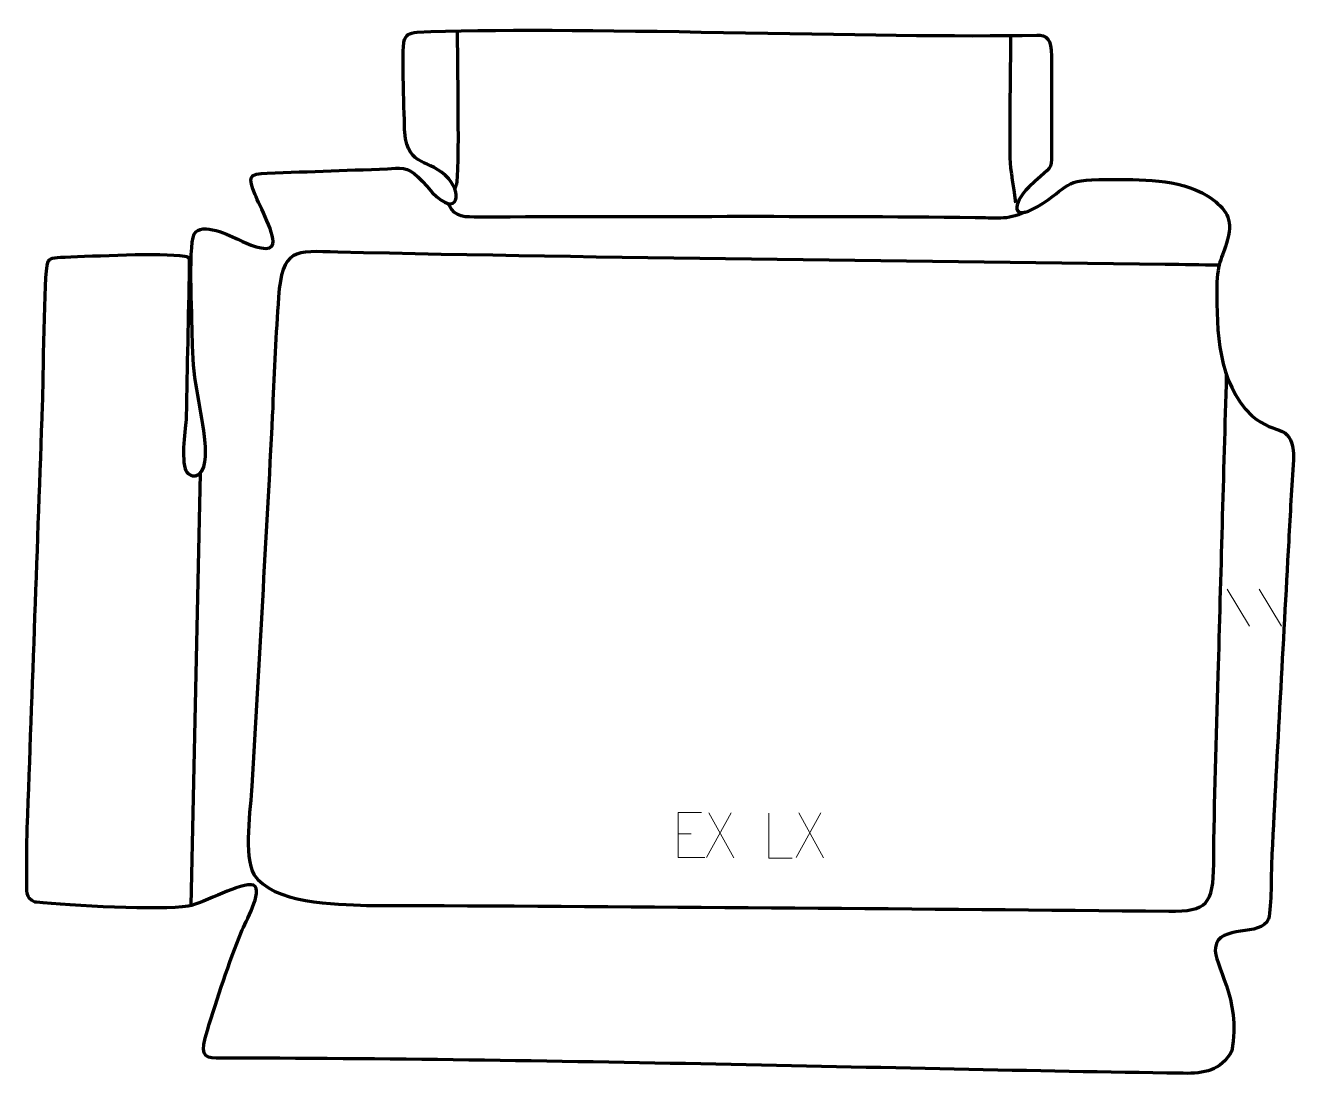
# Model space of a CAD drawing. Header units: millimetres. Extents: x -895 to -190, y 362 to 945.
import ezdxf

# ---------------------------------------------------------------- set-up
doc = ezdxf.new("R2010")
doc.units = ezdxf.units.MM
doc.header["$MEASUREMENT"] = 0
doc.layers.add('layer 1', color=7, linetype='Continuous')
doc.layers.add('layer 2', color=7, linetype='Continuous')

msp = doc.modelspace()

# ---------------------------------------------------------------- linework, layer by layer
at = {"layer": 'layer 1', "color": 142, "lineweight": 158}
for points, knots in [([(-655.1127, 941.8013), (-655.0484, 930.2513), (-653.7807, 861.3618), (-655.5173, 856.5136), (-655.5173, 856.5136), (-655.8014, 855.7205), (-656.1206, 854.9222), (-656.4256, 854.1357)], [0, 0, 0, 0, 0.33333333, 0.33333333, 0.33333333, 0.33333333, 1, 1, 1, 1]), ([(-347.27, 939.2393), (-347.3989, 916.7054), (-347.907, 893.5391), (-347.6198, 871.0819), (-347.6198, 871.0819), (-347.5416, 864.9704), (-345.3979, 852.9029), (-344.4937, 846.2724)], [0, 0, 0, 0, 0.33333333, 0.33333333, 0.33333333, 0.33333333, 1, 1, 1, 1]), ([(-339.3306, 841.0268), (-349.1878, 836.3851), (-356.2034, 837.8484), (-366.8746, 837.9675), (-366.8746, 837.9675), (-458.742, 838.9927), (-550.9347, 838.3744), (-642.8424, 838.3475), (-642.8424, 838.3475), (-650.4613, 838.3452), (-656.1735, 837.753), (-659.5209, 844.9882), (-659.5209, 844.9882), (-659.5209, 844.9882), (-659.9126, 845.8347), (-659.9126, 845.8347)], [0, 0, 0, 0, 0.2, 0.2, 0.2, 0.2, 0.4, 0.4, 0.4, 0.4, 0.6, 0.6, 0.6, 0.6, 1, 1, 1, 1]), ([(-231.2675, 811.5406), (-241.2615, 811.6862), (-251.2555, 811.8317), (-261.2496, 811.9773), (-261.2496, 811.9773), (-414.5718, 814.2064), (-568.2199, 815.3176), (-721.4855, 818.8063), (-721.4855, 818.8063), (-745.5255, 819.6283), (-752.4269, 820.8101), (-754.4336, 793.83), (-754.4336, 793.83), (-755.9801, 773.038), (-756.7336, 753.2756), (-757.6937, 732.5112), (-757.6937, 732.5112), (-757.6937, 732.5112), (-757.8321, 729.519), (-757.8321, 729.519), (-757.8321, 729.519), (-757.8321, 729.519), (-757.9031, 728.0289), (-757.9031, 728.0289), (-757.9031, 728.0289), (-761.3084, 659.3268), (-765.4468, 590.6626), (-769.2382, 521.9812), (-769.2382, 521.9812), (-769.9976, 510.3463), (-773.9683, 482.4641), (-768.1115, 472.9856), (-768.1115, 472.9856), (-758.1194, 456.8146), (-722.577, 456.2317), (-705.4665, 455.7519), (-705.4665, 455.7519), (-695.4297, 455.4633), (-685.3381, 455.715), (-675.2919, 455.6819), (-675.2919, 455.6819), (-536.6071, 454.9671), (-397.9249, 453.9031), (-259.2455, 452.4899), (-259.2455, 452.4899), (-237.993, 452.2731), (-234.4688, 456.563), (-234.2888, 478.7913), (-234.2888, 478.7913), (-234.0054, 513.7805), (-232.6983, 548.6693), (-231.7477, 583.6378), (-231.7477, 583.6378), (-230.2473, 639.2257), (-228.6525, 694.811), (-227.0983, 750.3974)], [0, 0, 0, 0, 0.06666667, 0.06666667, 0.06666667, 0.06666667, 0.13333333, 0.13333333, 0.13333333, 0.13333333, 0.2, 0.2, 0.2, 0.2, 0.26666667, 0.26666667, 0.26666667, 0.26666667, 0.33333333, 0.33333333, 0.33333333, 0.33333333, 0.4, 0.4, 0.4, 0.4, 0.46666667, 0.46666667, 0.46666667, 0.46666667, 0.53333333, 0.53333333, 0.53333333, 0.53333333, 0.6, 0.6, 0.6, 0.6, 0.66666667, 0.66666667, 0.66666667, 0.66666667, 0.73333333, 0.73333333, 0.73333333, 0.73333333, 0.8, 0.8, 0.8, 0.8, 0.86666667, 0.86666667, 0.86666667, 0.86666667, 1, 1, 1, 1])]:
    msp.add_open_spline(points, degree=3, knots=knots, dxfattribs=at)
msp.add_open_spline([(-798.1123, 695.8384), (-798.1123, 695.8384), (-803.2736, 455.6082), (-803.2736, 455.6082)], degree=3, dxfattribs=at)
at = {"layer": 'layer 2', "color": 242, "lineweight": 158}
msp.add_open_spline([(-885.6717, 733.9524), (-888.5008, 655.5332), (-891.3296, 577.114), (-894.1588, 498.6948), (-894.1588, 498.6948), (-894.5145, 488.8348), (-894.6076, 479.0281), (-894.4571, 469.1572), (-894.4571, 469.1572), (-894.3823, 464.2568), (-895.2484, 459.6681), (-889.9746, 457.6095), (-889.9746, 457.6095), (-889.9746, 457.6095), (-889.091, 457.4702), (-889.091, 457.4702), (-889.091, 457.4702), (-870.6407, 455.4805), (-819.8255, 452.8806), (-804.7769, 455.2982), (-804.7769, 455.2982), (-795.4954, 456.7892), (-775.1106, 469.2108), (-768.2985, 466.951), (-768.2985, 466.951), (-762.7733, 463.8262), (-773.1345, 445.9248), (-775.0862, 441.1665), (-775.0862, 441.1665), (-782.1399, 423.811), (-788.3999, 404.2003), (-793.9921, 386.2496), (-793.9921, 386.2496), (-797.9895, 373.4178), (-796.3485, 370.8166), (-789.0569, 370.8115), (-789.0569, 370.8115), (-600.6164, 370.6801), (-415.1487, 364.7361), (-252.7595, 362.4143), (-252.7595, 362.4143), (-252.7595, 362.4143), (-251.2698, 362.393), (-251.2698, 362.393), (-251.2698, 362.393), (-239.4935, 362.2255), (-230.3995, 363.6771), (-224.1616, 374.9346), (-224.1616, 374.9346), (-218.642, 404.0987), (-234.6565, 422.7042), (-233.339, 432.3887), (-233.339, 432.3887), (-231.547, 445.5608), (-207.6834, 437.8468), (-203.8763, 448.1672), (-203.8763, 448.1672), (-203.8763, 448.1672), (-203.4876, 449.536), (-203.4876, 449.536), (-203.4876, 449.536), (-201.952, 459.6639), (-202.4961, 473.2827), (-201.939, 484.162), (-201.939, 484.162), (-198.9666, 542.2032), (-195.7311, 600.2339), (-192.5639, 658.2651), (-192.5639, 658.2651), (-191.7385, 673.3864), (-190.9925, 688.3341), (-189.8162, 703.4409), (-189.8162, 703.4409), (-189.9186, 724.5788), (-198.9955, 715.9498), (-213.1133, 727.8725), (-213.1133, 727.8725), (-232.3574, 746.8171), (-232.5236, 774.3438), (-232.4862, 799.6073), (-232.4862, 799.6073), (-232.4643, 814.3651), (-228.9912, 815.3325), (-226.0684, 828.118), (-226.0684, 828.118), (-223.5771, 839.0157), (-229.2405, 844.1041), (-237.5217, 850.0286), (-237.5217, 850.0286), (-254.4215, 860.0378), (-274.6614, 859.0559), (-293.8035, 859.207), (-293.8035, 859.207), (-319.3676, 859.2504), (-313.2775, 855.5401), (-332.5494, 844.0293), (-332.5494, 844.0293), (-346.7692, 835.536), (-346.6276, 845.6639), (-337.081, 854.9885), (-337.081, 854.9885), (-326.6023, 865.2236), (-324.5583, 864.1262), (-324.4977, 870.3092), (-324.4977, 870.3092), (-324.3117, 889.2685), (-324.6028, 908.7442), (-324.5417, 927.8331), (-324.5417, 927.8331), (-324.5308, 937.315), (-327.2258, 939.5962), (-332.7292, 939.4712), (-332.7292, 939.4712), (-416.2828, 937.574), (-599.0409, 944.8702), (-677.4047, 941.0524), (-677.4047, 941.0524), (-681.8087, 940.8378), (-683.7361, 939.2264), (-684.5024, 936.4597), (-684.5024, 936.4597), (-685.9359, 931.2846), (-684.4012, 893.0296), (-684.2517, 885.2784), (-684.2517, 885.2784), (-682.089, 865.0707), (-670.6724, 871.6368), (-659.7654, 859.5103), (-659.7654, 859.5103), (-651.3629, 850.1683), (-655.722, 836.1424), (-671.8321, 855.276), (-671.8321, 855.276), (-679.4665, 864.3431), (-682.7436, 865.7091), (-689.4245, 865.4135), (-689.4245, 865.4135), (-713.2673, 864.3587), (-736.8756, 863.56), (-760.7418, 862.7962), (-760.7418, 862.7962), (-771.0543, 862.4662), (-771.4871, 860.5633), (-767.4431, 850.614), (-767.4431, 850.614), (-765.3338, 845.4245), (-755.1586, 826.9574), (-757.9551, 822.4652), (-757.9551, 822.4652), (-760.66, 818.12), (-772.9317, 824.143), (-775.9441, 825.4944), (-775.9441, 825.4944), (-781.36, 828.0257), (-797.268, 836.0544), (-801.4338, 828.8583), (-801.4338, 828.8583), (-804.7712, 820.8825), (-802.2245, 778.595), (-802.3002, 766.8972), (-802.3002, 766.8972), (-801.9956, 746.7616), (-797.1477, 731.6386), (-795.2041, 712.6386), (-795.2041, 712.6386), (-794.7287, 707.9905), (-794.3763, 695.6207), (-800.636, 694.5235), (-800.636, 694.5235), (-802.7381, 694.155), (-805.5412, 695.4554), (-806.3863, 698.4323), (-806.3863, 698.4323), (-808.6906, 706.5487), (-805.8048, 723.7248), (-805.7432, 727.6121), (-805.7432, 727.6121), (-805.3052, 755.2152), (-804.6245, 782.7874), (-804.1034, 810.3744), (-804.1034, 810.3744), (-803.9999, 815.8537), (-804.0677, 816.1475), (-806.5014, 816.5466), (-806.5014, 816.5466), (-820.1217, 818.7807), (-857.2469, 816.5616), (-873.1749, 816.122), (-873.1749, 816.122), (-879.7297, 815.9411), (-882.0198, 815.4328), (-882.8026, 813.1356), (-882.8026, 813.1356), (-884.8286, 807.1901), (-885.2646, 745.2375), (-885.6717, 733.9524)], degree=3, knots=[0, 0, 0, 0, 0.02, 0.02, 0.02, 0.02, 0.04, 0.04, 0.04, 0.04, 0.06, 0.06, 0.06, 0.06, 0.08, 0.08, 0.08, 0.08, 0.1, 0.1, 0.1, 0.1, 0.12, 0.12, 0.12, 0.12, 0.14, 0.14, 0.14, 0.14, 0.16, 0.16, 0.16, 0.16, 0.18, 0.18, 0.18, 0.18, 0.2, 0.2, 0.2, 0.2, 0.22, 0.22, 0.22, 0.22, 0.24, 0.24, 0.24, 0.24, 0.26, 0.26, 0.26, 0.26, 0.28, 0.28, 0.28, 0.28, 0.3, 0.3, 0.3, 0.3, 0.32, 0.32, 0.32, 0.32, 0.34, 0.34, 0.34, 0.34, 0.36, 0.36, 0.36, 0.36, 0.38, 0.38, 0.38, 0.38, 0.4, 0.4, 0.4, 0.4, 0.42, 0.42, 0.42, 0.42, 0.44, 0.44, 0.44, 0.44, 0.46, 0.46, 0.46, 0.46, 0.48, 0.48, 0.48, 0.48, 0.5, 0.5, 0.5, 0.5, 0.52, 0.52, 0.52, 0.52, 0.54, 0.54, 0.54, 0.54, 0.56, 0.56, 0.56, 0.56, 0.58, 0.58, 0.58, 0.58, 0.6, 0.6, 0.6, 0.6, 0.62, 0.62, 0.62, 0.62, 0.64, 0.64, 0.64, 0.64, 0.66, 0.66, 0.66, 0.66, 0.68, 0.68, 0.68, 0.68, 0.7, 0.7, 0.7, 0.7, 0.72, 0.72, 0.72, 0.72, 0.74, 0.74, 0.74, 0.74, 0.76, 0.76, 0.76, 0.76, 0.78, 0.78, 0.78, 0.78, 0.8, 0.8, 0.8, 0.8, 0.82, 0.82, 0.82, 0.82, 0.84, 0.84, 0.84, 0.84, 0.86, 0.86, 0.86, 0.86, 0.88, 0.88, 0.88, 0.88, 0.9, 0.9, 0.9, 0.9, 0.92, 0.92, 0.92, 0.92, 0.94, 0.94, 0.94, 0.94, 0.96, 0.96, 0.96, 0.96, 1, 1, 1, 1], dxfattribs=at)
at = {"layer": 'layer 2', "color": 250, "lineweight": 9}
for points in [[(-226.7375, 631.5119), (-226.7375, 631.5119), (-214.3732, 610.9676), (-214.3732, 610.9676)], [(-209.0076, 631.5119), (-209.0076, 631.5119), (-196.6433, 610.9676), (-196.6433, 610.9676)], [(-502.73, 507.1984), (-502.73, 507.1984), (-516.4706, 482.3026), (-516.4706, 482.3026)], [(-515.016, 507.1984), (-515.016, 507.1984), (-501.2754, 482.2449), (-501.2754, 482.2449)], [(-452.73, 507.1984), (-452.73, 507.1984), (-466.4706, 482.3026), (-466.4706, 482.3026)], [(-465.016, 507.1984), (-465.016, 507.1984), (-451.2754, 482.2449), (-451.2754, 482.2449)], [(-532.0973, 495.4272), (-532.0973, 495.4272), (-524.9292, 495.4272), (-524.9292, 495.4272)]]:
    msp.add_open_spline(points, degree=3, dxfattribs=at)
for points, knots in [([(-519.2234, 507.3069), (-519.2234, 507.3069), (-532.0973, 507.3069), (-532.0973, 507.3069), (-532.0973, 507.3069), (-532.0973, 507.3069), (-532.0973, 482.3533), (-532.0973, 482.3533), (-532.0973, 482.3533), (-532.0973, 482.3533), (-517.2315, 482.3533), (-517.2315, 482.3533)], [0, 0, 0, 0, 0.25, 0.25, 0.25, 0.25, 0.5, 0.5, 0.5, 0.5, 1, 1, 1, 1]), ([(-468.7517, 482.0613), (-468.7517, 482.0613), (-481.7008, 482.0613), (-481.7008, 482.0613), (-481.7008, 482.0613), (-481.7008, 482.0613), (-481.7008, 507.0149), (-481.7008, 507.0149)], [0, 0, 0, 0, 0.33333333, 0.33333333, 0.33333333, 0.33333333, 1, 1, 1, 1])]:
    msp.add_open_spline(points, degree=3, knots=knots, dxfattribs=at)

doc.saveas('drawing.dxf')
